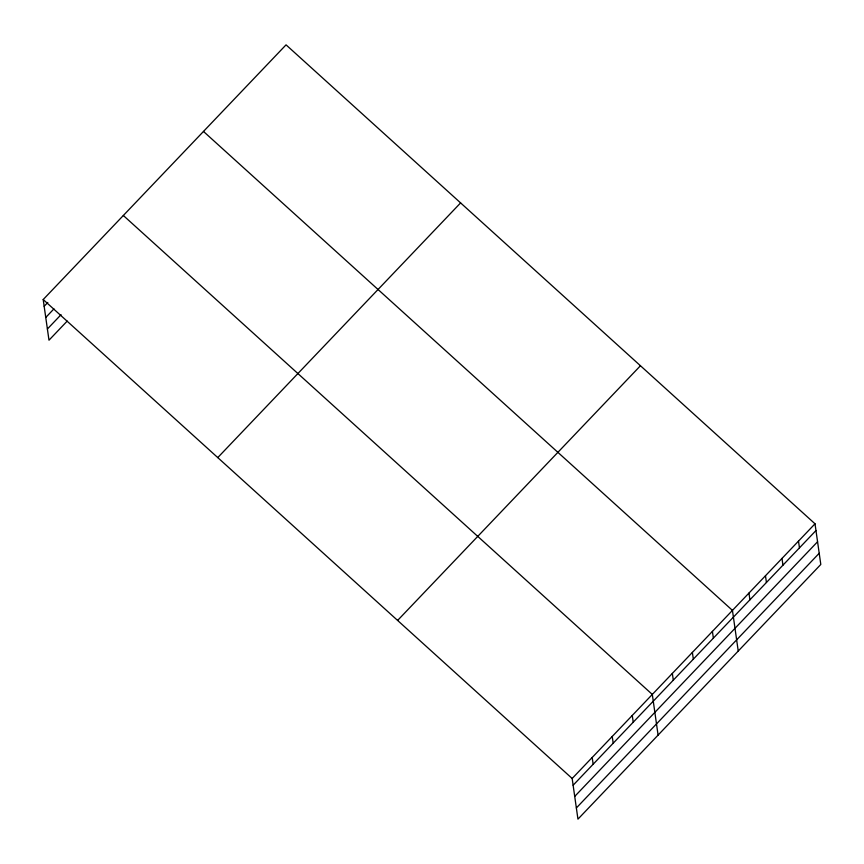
<?xml version="1.0" encoding="UTF-8"?>
<svg xmlns="http://www.w3.org/2000/svg" width="864" height="864" viewBox="0 0 864 864"><rect width="100%" height="100%" fill="white"/><g stroke="black" fill="none" stroke-linecap="round" stroke-linejoin="round"><path stroke-width="1.3" d="M43.2 299.538L286.049 44.852L815.011 523.8L820.8 564.462L577.951 819.148L572.162 778.486L43.2 299.538L48.989 340.2L67.198 321.095M44.161 306.277L47.801 302.465M45.749 317.477L53.946 308.88M47.39 329.011L61.052 314.68M217.76 457.596L460.609 202.9M397.602 620.438L640.451 365.742M572.162 778.486L815.011 523.8M573.124 785.236L815.972 530.539M574.722 796.424L817.571 541.739M576.364 807.959L819.202 553.273M203.483 131.447L732.445 610.394L738.234 651.056M123.336 215.492L652.309 694.44L658.087 735.102M798.498 541.112L799.459 547.862M781.985 558.436L782.946 565.175M765.472 575.759L766.433 582.498M748.958 593.071L749.92 599.821M712.411 631.4L713.372 638.15M692.377 652.417L693.338 659.156M672.343 673.423L673.304 680.173M632.264 715.446L633.226 722.196M612.23 736.463L613.192 743.202M592.196 757.48L593.158 764.219"/></g></svg>
